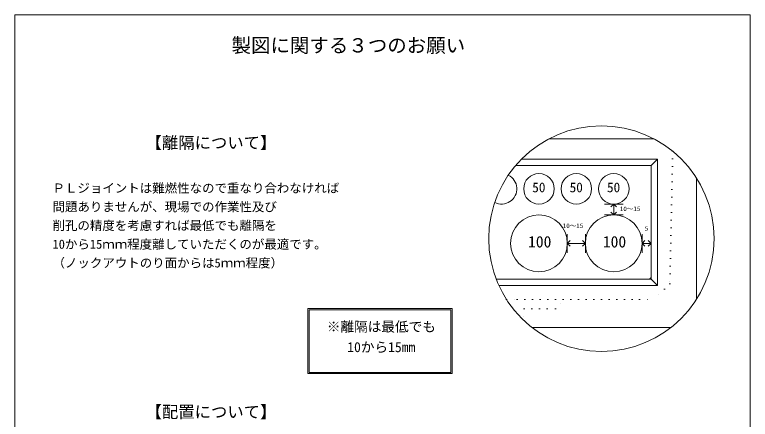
# Model space of a CAD drawing. Units: millimetres, scale not verified. Extents: x -4890 to 18490, y -2300 to 2300.
# Drawn here: x -4890 to -1830, y 618 to 2300 of the extents above; entities that cross this region are included whole.
import ezdxf
from ezdxf.enums import TextEntityAlignment as Align

# ---------------------------------------------------------------- set-up
doc = ezdxf.new("R2010")
doc.units = ezdxf.units.MM
doc.header["$LTSCALE"] = 10
doc.linetypes.add('DASHED1', pattern=[1.8, 1.2, -0.6])
doc.linetypes.add('USER5', pattern=[3.185, 0.01, -3.175])
for name, color, linetype, lineweight in [('0-2_waku', 7, 'Continuous', 18), ('0-3_gaikei', 7, 'Continuous', 18), ('0-4_kakure', 7, 'DASHED1', 5), ('0-5_sunpou', 7, 'Continuous', 5), ('0-8_hole', 7, 'Continuous', 18), ('0-9_uchigawa', 6, 'Continuous', 18), ('0-E_文字１', 7, 'Continuous', 18)]:
    doc.layers.add(name, color=color, linetype=linetype, lineweight=lineweight)
doc.styles.add('ＭＳ ゴシック', font='')
doc.styles.get('ＭＳ ゴシック').set_extended_font_data('MS Gothic')

# ---------------------------------------------------------------- blocks, each defined once
blk = doc.blocks.new('_Open90')
at = {"layer": '0-5_sunpou'}
blk.add_line((0, 0), (-1, 0), dxfattribs=at)
blk.add_lwpolyline([(-0.5, 0.5), (0, 0), (-0.5, -0.5)], dxfattribs=at)

msp = doc.modelspace()

# ---------------------------------------------------------------- linework, layer by layer
at = {"layer": '0-2_waku'}
for p, q in [((-4890.06, 2299.74), (-1830.06, 2299.74)), ((-4890.06, 2299.74), (-1830.06, 2299.74)), ((-4890.06, 2299.74), (-4890.06, -1975.26)), ((-1830.06, 2299.74), (-1830.06, -1975.26))]:
    msp.add_line(p, q, dxfattribs=at)
at = {"layer": '0-3_gaikei'}
for p, q in [((-2230.19, 1783.45), (-2668.32, 1783.45)), ((-2053.97, 1116.71), (-2053.97, 1621.08)), ((-2737.86, 999.37), (-2160.64, 999.37))]:
    msp.add_line(p, q, dxfattribs=at)
at = {"layer": '0-4_kakure', "linetype": 'USER5', "lineweight": 18}
for p, q in [((-2844.09, 1116.01), (-2799.88, 1116.01)), ((-2799.88, 1116.01), (-2229.64, 1116.01)), ((-2799.88, 1116.01), (-2229.64, 1116.01)), ((-2770.14, 1077.13), (-2773.28, 1030)), ((-2770.14, 1077.13), (-2666.46, 1077.13))]:
    msp.add_line(p, q, dxfattribs=at)
for points in [[(-2152.98, 1732.31), (-2164.84, 1180.81), (-2229.64, 1116.01)], [(-2770.14, 1077.13), (-2640.54, 1077.13), (-2601.66, 1116.01)]]:
    msp.add_lwpolyline(points, dxfattribs=at)
at = {"layer": '0-5_sunpou', "color": 150, "lineweight": 18}
for p, q in [((-2437, 1512.59), (-2359.24, 1512.59)), ((-2437, 1467.23), (-2359.24, 1467.23)), ((-2591.23, 1388.17), (-2591.23, 1310.41)), ((-2516.06, 1388.17), (-2516.06, 1310.41)), ((-2280.08, 1388.17), (-2280.08, 1310.41)), ((-2242.6, 1388.17), (-2242.6, 1310.41)), ((-2591.23, 1349.29), (-2516.06, 1349.29)), ((-2280.08, 1349.29), (-2242.6, 1349.29)), ((-2242.6, 1207.64), (-2249.77, 1200.25))]:
    msp.add_line(p, q, dxfattribs=at)
msp.add_circle((-2449.25, 1368.9), 468.88, dxfattribs=at)
at = {"layer": '0-8_hole'}
for centre, radius in [((-2709.16, 1576.09), 63.5), ((-2553.64, 1576.09), 63.5), ((-2398.12, 1576.09), 63.5), ((-2709.16, 1349.29), 117.94), ((-2398.12, 1349.29), 117.94)]:
    msp.add_circle(centre, radius, dxfattribs=at)
msp.add_arc((-2864.68, 1576.09), 63.5, 243.19936, 63.78529, dxfattribs=at)
at = {"layer": '0-9_uchigawa'}
for p, q in [((-2782.03, 1699.21), (-2216.68, 1699.21)), ((-2216.68, 1174.33), (-2216.68, 1699.21)), ((-2805.89, 1673.29), (-2799.88, 1673.29)), ((-2242.6, 1200.25), (-2242.6, 1673.29)), ((-2886.75, 1200.25), (-2799.88, 1200.25)), ((-2799.88, 1200.25), (-2242.6, 1200.25)), ((-2216.68, 1174.33), (-2242.6, 1200.25)), ((-2875.86, 1174.33), (-2799.88, 1174.33)), ((-2799.88, 1174.33), (-2216.68, 1174.33)), ((-3670.52, 1078), (-3070.52, 1078)), ((-3670.52, 808), (-3670.52, 1078)), ((-3665.52, 1073), (-3075.52, 1073)), ((-3665.52, 813), (-3665.52, 1073)), ((-3075.52, 813), (-3075.52, 1073)), ((-3070.52, 808), (-3070.52, 1078)), ((-3670.52, 808), (-3070.52, 808)), ((-3665.52, 813), (-3075.52, 813))]:
    msp.add_line(p, q, dxfattribs=at)
msp.add_lwpolyline([(-2799.88, 1673.29), (-2242.6, 1673.29), (-2216.68, 1699.21)], dxfattribs=at)

# ---------------------------------------------------------------- block references
at = {"layer": '0-5_sunpou', "xscale": 23.328, "yscale": 23.328}
for p, rotation in [((-2398.12, 1512.59), 90), ((-2398.12, 1467.23), 270), ((-2591.23, 1349.29), 180), ((-2280.08, 1349.29), 180)]:
    msp.add_blockref('_Open90', p, dxfattribs=dict(at, rotation=rotation))
for p in [(-2516.06, 1349.29), (-2242.6, 1349.29)]:
    msp.add_blockref('_Open90', p, dxfattribs=at)

# ---------------------------------------------------------------- texts
at = {"layer": '0-E_文字１', "style": 'ＭＳ ゴシック'}
for s, height, p in [('製図に関する３つのお願い', 59.38, (-3988.11, 2124.94)), ('【離隔について】', 49.88, (-4345.71, 1727.85)), ('ＰＬジョイントは難燃性なので重なり合わなければ', 38.01, (-4732.83, 1548.72)), ('50', 40.38, (-2737.14, 1549.73)), ('50', 40.38, (-2581.62, 1549.73)), ('50', 40.38, (-2426.1, 1549.73)), ('問題ありませんが、現場での作業性及び', 38.01, (-4732.83, 1470.96)), ('10～15', 19, (-2373.06, 1477.91)), ('削孔の精度を考慮すれば最低でも離隔を', 38.01, (-4732.83, 1393.2)), ('10～15', 19, (-2610.59, 1407.41)), ('5', 19, (-2268.92, 1396.38)), ('100', 47.51, (-2754.45, 1317.96)), ('100', 47.51, (-2443.41, 1317.96)), ('10から15ｍｍ程度離していただくのが最適です。', 38.01, (-4732.83, 1315.44)), ('（ノックアウトのり面からは5ｍｍ程度）', 38.01, (-4732.83, 1237.68)), ('※離隔は最低でも', 41.57, (-3591.65, 969.86)), ('\u3000 10から15mm', 41.57, (-3591.65, 884.81)), ('【配置について】', 49.88, (-4345.71, 609))]:
    msp.add_text(s, height=height, dxfattribs=at).set_placement(p, align=Align.BOTTOM_LEFT)

doc.saveas('drawing.dxf')
